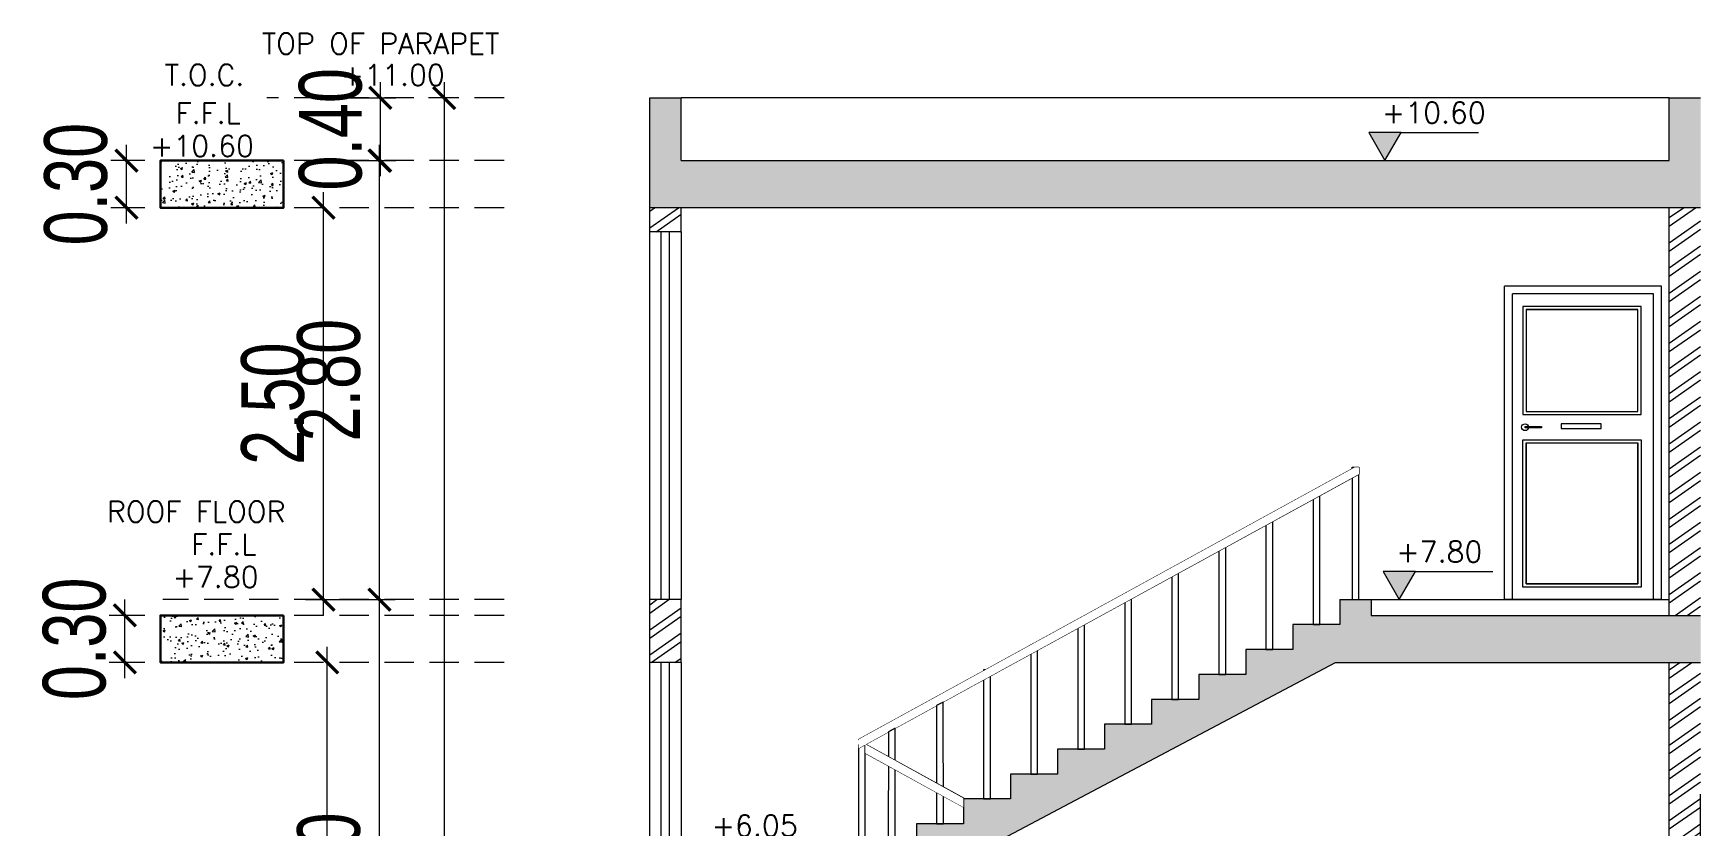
# Model space of a CAD drawing. Header units: millimetres. Extents: x -401 to 2889, y -234 to 146.
# Drawn here: x -35.22 to -24.59, y -143.01 to -137.95 of the extents above; entities that cross this region are included whole.
import ezdxf

# ---------------------------------------------------------------- set-up
doc = ezdxf.new("R2010")
doc.units = ezdxf.units.MM
doc.header["$LTSCALE"] = 3
doc.header["$MEASUREMENT"] = 0
doc.set_wipeout_variables(frame=1)
for name, pattern in [('CACHE2', [0.1875, 0.125, -0.0625]), ('CONTINU', [0]), ('HIDDEN2', [0.1875, 0.125, -0.0625])]:
    doc.linetypes.add(name, pattern=pattern)
doc.layers.get('0').update_dxf_attribs({"color": 3, "lineweight": 9})
for name, color, linetype, lineweight in [('DIM-IN', 1, 'Continuous', 0), ('Drw - Arch - brick (0.30)', 30, 'CONTINU', 30), ('Drw - Arch - Door (0.05)', 141, 'CONTINU', 5), ('Drw - Arch - Hidden (0.15)', 6, 'CACHE2', 15), ('HANDRAIL', 37, 'Continuous', 15), ('hatch 2', 251, 'Continuous', 0), ('LEVELS', 7, 'Continuous', 5), ('PROJECTION LINE', 15, 'Continuous', 18), ('text', 7, 'Continuous', 0)]:
    doc.layers.add(name, color=color, linetype=linetype, lineweight=lineweight)
doc.styles.add('Drwazah english', font='sosa.shx', dxfattribs={"width": 0.75})
doc.styles.add('SIMPLEX8', font='simplex.shx', dxfattribs={"height": 8})
doc.dimstyles.new('Arch 1-200m', dxfattribs={"dimscale": 2, "dimtxt": 0.2, "dimasz": 0.07, "dimexe": 0.05, "dimexo": 0.05, "dimgap": 0.03, "dimtad": 1, "dimzin": 1, "dimdsep": 46, "dimtxsty": 'Drwazah english', "dimblk": 'ARCHTICK', "dimcen": 0, "dimdle": 0.05, "dimclrd": 16, "dimclre": 16, "dimclrt": 16, "dimaunit": 2, "dimazin": 0, "dimtfac": 1, "dimtmove": 0, "dimatfit": 0, "dimldrblk": 'ARCHTICK', "dimfxl": 0.18, "dimtolj": 1, "dimtzin": 0, "dimlwd": 0, "dimlwe": 9, "dimarcsym": 2})
pattern_1 = [(50, (61.76492, 0), (0.14345204, -0.01255043), [0.015, -0.165]), (355, (61.76492, 0), (-0.02775027, 0.15043843), [0.012, -0.132]), (100.45144, (61.77688, -0.00105), (0.11570177, 0.137888), [0.01274804, -0.14022842]), (46.1842, (61.76492, 0.04), (0.21344827, -0.03310386), [0.0225, -0.2475]), (96.63564, (61.7827, 0.03724), (0.1869324, 0.19482372), [0.01912207, -0.21034275]), (351.18416, (61.76492, 0.04), (0.1869324, 0.19482372), [0.018, -0.198]), (21, (61.78492, 0.03), (0.11938141, -0.08052378), [0.015, -0.165]), (326, (61.78492, 0.03), (0.04866307, 0.14503001), [0.012, -0.132]), (71.451445, (61.79487, 0.02329), (0.16804448, 0.06450623), [0.01274804, -0.14022842]), (37.5, (61.76492, 0), (0.002431971, 0.06657877), [0, -0.1304, 0, -0.134, 0, -0.1325]), (7.5, (61.76492, 0), (0.052613907, 0.078882342), [0, -0.0764, 0, -0.1274, 0, -0.0505]), (327.5, (61.72032, 0), (0.106764487, -0.004510974), [0, -0.05, 0, -0.156, 0, -0.207]), (317.5, (61.70032, 0), (0.116637234, 0.020020996), [0, -0.065, 0, -0.1036, 0, -0.147])]

# ---------------------------------------------------------------- blocks, each defined once
blk = doc.blocks.new('_ArchTick')
at = {"color": 0, "linetype": 'ByBlock', "const_width": 0.15}
blk.add_lwpolyline([(-0.5, -0.5), (0.5, 0.5)], dxfattribs=at)
blk = doc.blocks.new('*D335')
at = {"layer": 'Defpoints', "color": 0, "transparency": 16777216}
for p in [(-33.526, -138.363), (-33.596, -138.763), (-33.011, -138.763)]:
    blk.add_point(p, dxfattribs=at)
at = {"layer": 'DIM-IN', "color": 16, "lineweight": 0, "transparency": 16777216}
blk.add_line((-33.011, -138.263), (-33.011, -138.863), dxfattribs=at)
at = {"layer": 'DIM-IN', "color": 16, "lineweight": 9, "transparency": 16777216}
for p, q in [((-33.426, -138.363), (-32.911, -138.363)), ((-33.496, -138.763), (-32.911, -138.763))]:
    blk.add_line(p, q, dxfattribs=at)
at = {"layer": 'DIM-IN', "color": 16, "lineweight": 0, "transparency": 16777216, "xscale": 0.14, "yscale": 0.14, "zscale": 0.14}
for p, rotation in [((-33.011, -138.363), 90), ((-33.011, -138.763), 270)]:
    blk.add_blockref('_ArchTick', p, dxfattribs=dict(at, rotation=rotation))
at = {"layer": 'DIM-IN', "color": 16, "transparency": 16777216, "insert": (-33.327, -138.563), "char_height": 0.4, "attachment_point": 5, "rotation": 90, "style": 'Drwazah english'}
blk.add_mtext('\\A1;0.40', dxfattribs=at)
blk = doc.blocks.new('*D327')
at = {"layer": 'Defpoints', "color": 0, "transparency": 16777216}
for p in [(-33.016, -141.563), (-33.006, -141.563), (-33.016, -145.058)]:
    blk.add_point(p, dxfattribs=at)
at = {"layer": 'DIM-IN', "color": 16, "lineweight": 0, "transparency": 16777216}
blk.add_line((-33.016, -145.158), (-33.016, -141.463), dxfattribs=at)
at = {"layer": 'DIM-IN', "color": 16, "lineweight": 9, "transparency": 16777216}
blk.add_line((-33.106, -141.563), (-33.116, -141.563), dxfattribs=at)
at = {"layer": 'DIM-IN', "color": 16, "lineweight": 0, "transparency": 16777216, "xscale": 0.14, "yscale": 0.14, "zscale": 0.14}
for p, rotation in [((-33.016, -141.563), 90), ((-33.016, -145.058), 270)]:
    blk.add_blockref('_ArchTick', p, dxfattribs=dict(at, rotation=rotation))
at = {"layer": 'DIM-IN', "color": 16, "transparency": 16777216, "insert": (-33.338, -143.311), "char_height": 0.4, "attachment_point": 5, "rotation": 90, "style": 'Drwazah english'}
blk.add_mtext('\\A1;3.50', dxfattribs=at)
blk = doc.blocks.new('*D328')
at = {"layer": 'Defpoints', "color": 0, "transparency": 16777216}
for p in [(-33.025, -138.763), (-33.016, -138.763), (-33.398, -141.563)]:
    blk.add_point(p, dxfattribs=at)
at = {"layer": 'DIM-IN', "color": 16, "lineweight": 0, "transparency": 16777216}
blk.add_line((-33.016, -141.663), (-33.016, -138.663), dxfattribs=at)
at = {"layer": 'DIM-IN', "color": 16, "lineweight": 9, "transparency": 16777216}
for p, q in [((-32.925, -138.763), (-32.916, -138.763)), ((-33.298, -141.563), (-32.916, -141.563))]:
    blk.add_line(p, q, dxfattribs=at)
at = {"layer": 'DIM-IN', "color": 16, "lineweight": 0, "transparency": 16777216, "xscale": 0.14, "yscale": 0.14, "zscale": 0.14}
for p, rotation in [((-33.016, -138.763), 90), ((-33.016, -141.563), 270)]:
    blk.add_blockref('_ArchTick', p, dxfattribs=dict(at, rotation=rotation))
at = {"layer": 'DIM-IN', "color": 16, "transparency": 16777216, "insert": (-33.338, -140.163), "char_height": 0.4, "attachment_point": 5, "rotation": 90, "style": 'Drwazah english'}
blk.add_mtext('\\A1;2.80', dxfattribs=at)
blk = doc.blocks.new('*D337')
at = {"layer": 'Defpoints', "color": 0, "transparency": 16777216}
for p in [(-34.639, -141.663), (-34.413, -141.663), (-34.413, -141.963)]:
    blk.add_point(p, dxfattribs=at)
at = {"layer": 'DIM-IN', "color": 16, "lineweight": 0, "transparency": 16777216}
blk.add_line((-34.639, -142.063), (-34.639, -141.563), dxfattribs=at)
at = {"layer": 'DIM-IN', "color": 16, "lineweight": 9, "transparency": 16777216}
for p, q in [((-34.513, -141.663), (-34.739, -141.663)), ((-34.513, -141.963), (-34.739, -141.963))]:
    blk.add_line(p, q, dxfattribs=at)
at = {"layer": 'DIM-IN', "color": 16, "lineweight": 0, "transparency": 16777216, "xscale": 0.14, "yscale": 0.14, "zscale": 0.14}
for p, rotation in [((-34.639, -141.663), 90), ((-34.639, -141.963), 270)]:
    blk.add_blockref('_ArchTick', p, dxfattribs=dict(at, rotation=rotation))
at = {"layer": 'DIM-IN', "color": 16, "transparency": 16777216, "insert": (-34.96, -141.813), "char_height": 0.4, "attachment_point": 5, "rotation": 90, "style": 'Drwazah english'}
blk.add_mtext('\\A1;0.30', dxfattribs=at)
blk = doc.blocks.new('*D338')
at = {"layer": 'Defpoints', "color": 0, "transparency": 16777216}
for p in [(-34.629, -138.763), (-34.413, -138.763), (-34.413, -139.063)]:
    blk.add_point(p, dxfattribs=at)
at = {"layer": 'DIM-IN', "color": 16, "lineweight": 0, "transparency": 16777216}
blk.add_line((-34.629, -139.163), (-34.629, -138.663), dxfattribs=at)
at = {"layer": 'DIM-IN', "color": 16, "lineweight": 9, "transparency": 16777216}
for p, q in [((-34.513, -138.763), (-34.729, -138.763)), ((-34.513, -139.063), (-34.729, -139.063))]:
    blk.add_line(p, q, dxfattribs=at)
at = {"layer": 'DIM-IN', "color": 16, "lineweight": 0, "transparency": 16777216, "xscale": 0.14, "yscale": 0.14, "zscale": 0.14}
for p, rotation in [((-34.629, -138.763), 90), ((-34.629, -139.063), 270)]:
    blk.add_blockref('_ArchTick', p, dxfattribs=dict(at, rotation=rotation))
at = {"layer": 'DIM-IN', "color": 16, "transparency": 16777216, "insert": (-34.951, -138.913), "char_height": 0.4, "attachment_point": 5, "rotation": 90, "style": 'Drwazah english'}
blk.add_mtext('\\A1;0.30', dxfattribs=at)
blk = doc.blocks.new('*D329')
at = {"layer": 'Defpoints', "color": 0, "transparency": 16777216}
for p in [(-33.373, -139.063), (-33.351, -139.063), (-33.587, -141.563)]:
    blk.add_point(p, dxfattribs=at)
at = {"layer": 'DIM-IN', "color": 16, "lineweight": 0, "transparency": 16777216}
blk.add_line((-33.373, -141.663), (-33.373, -138.963), dxfattribs=at)
at = {"layer": 'DIM-IN', "color": 16, "lineweight": 9, "transparency": 16777216}
for p, q in [((-33.451, -139.063), (-33.473, -139.063)), ((-33.487, -141.563), (-33.273, -141.563))]:
    blk.add_line(p, q, dxfattribs=at)
at = {"layer": 'DIM-IN', "color": 16, "lineweight": 0, "transparency": 16777216, "xscale": 0.14, "yscale": 0.14, "zscale": 0.14}
for p, rotation in [((-33.373, -139.063), 90), ((-33.373, -141.563), 270)]:
    blk.add_blockref('_ArchTick', p, dxfattribs=dict(at, rotation=rotation))
at = {"layer": 'DIM-IN', "color": 16, "transparency": 16777216, "insert": (-33.695, -140.313), "char_height": 0.4, "attachment_point": 5, "rotation": 90, "style": 'Drwazah english'}
blk.add_mtext('\\A1;2.50', dxfattribs=at)
blk = doc.blocks.new('*D330')
at = {"layer": 'Defpoints', "color": 0, "transparency": 16777216}
for p in [(-33.349, -141.963), (-33.349, -141.963), (-33.349, -145.058)]:
    blk.add_point(p, dxfattribs=at)
at = {"layer": 'DIM-IN', "color": 16, "lineweight": 0, "transparency": 16777216}
blk.add_line((-33.349, -145.158), (-33.349, -141.863), dxfattribs=at)
at = {"layer": 'DIM-IN', "color": 16, "lineweight": 0, "transparency": 16777216, "xscale": 0.14, "yscale": 0.14, "zscale": 0.14}
for p, rotation in [((-33.349, -141.963), 90), ((-33.349, -145.058), 270)]:
    blk.add_blockref('_ArchTick', p, dxfattribs=dict(at, rotation=rotation))
at = {"layer": 'DIM-IN', "color": 16, "transparency": 16777216, "insert": (-33.671, -143.511), "char_height": 0.4, "attachment_point": 5, "rotation": 90, "style": 'Drwazah english'}
blk.add_mtext('\\A1;3.10', dxfattribs=at)
blk = doc.blocks.new('*D332')
at = {"layer": 'Defpoints', "color": 0, "transparency": 16777216}
for p in [(-32.598, -138.363), (-32.604, -149.208), (-32.598, -149.208)]:
    blk.add_point(p, dxfattribs=at)
at = {"layer": 'DIM-IN', "color": 16, "lineweight": 0, "transparency": 16777216}
blk.add_line((-32.604, -138.263), (-32.604, -149.308), dxfattribs=at)
at = {"layer": 'DIM-IN', "color": 16, "lineweight": 9, "transparency": 16777216}
for p, q in [((-32.698, -138.363), (-32.704, -138.363)), ((-32.698, -149.208), (-32.704, -149.208))]:
    blk.add_line(p, q, dxfattribs=at)
at = {"layer": 'DIM-IN', "color": 16, "lineweight": 0, "transparency": 16777216, "xscale": 0.14, "yscale": 0.14, "zscale": 0.14}
for p, rotation in [((-32.604, -138.363), 90), ((-32.604, -149.208), 270)]:
    blk.add_blockref('_ArchTick', p, dxfattribs=dict(at, rotation=rotation))
at = {"layer": 'DIM-IN', "color": 16, "transparency": 16777216, "insert": (-32.926, -143.786), "char_height": 0.4, "attachment_point": 5, "rotation": 90, "style": 'Drwazah english'}
blk.add_mtext('\\A1;10.85', dxfattribs=at)
blk = doc.blocks.new('A$C57CB0C9B')
at = {"layer": 'LEVELS'}
h = blk.add_hatch(color=256, dxfattribs=at)
h.dxf.hatch_style = 1
h.paths.add_polyline_path([(0.207, 0.179), (0, 0.179), (0.103, 0)])
blk.add_line((0.207, 0.179), (0.699, 0.179), dxfattribs=at)
blk.add_lwpolyline([(0, 0.179), (0.103, 0), (0.207, 0.179)], close=True, dxfattribs=at)

msp = doc.modelspace()

# ---------------------------------------------------------------- hatches: boundary and pattern name
at = {"layer": 'hatch 2', "linetype": 'Continuous', "ltscale": 0.01, "true_color": 0x636466}
h = msp.add_hatch(dxfattribs=at)
h.set_pattern_fill('AR-CONC', color=251, scale=0.03)
h.set_pattern_definition([(50, (18.60287, 0), (0.21517805, -0.01882564), [0.0225, -0.2475]), (355, (18.60287, 0), (-0.0416254, 0.22565764), [0.018, -0.198]), (100.45144, (18.6208, -0.00157), (0.17355265, 0.206832), [0.01912206, -0.21034263]), (46.1842, (18.60287, 0.06), (0.3201724, -0.0496558), [0.03375, -0.37125]), (96.63564, (18.62955, 0.05586), (0.2803986, 0.2922356), [0.0286831, -0.3155141]), (351.18416, (18.60287, 0.06), (0.2803986, 0.2922356), [0.027, -0.297]), (21, (18.63287, 0.045), (0.17907212, -0.12078567), [0.0225, -0.2475]), (326, (18.63287, 0.045), (0.0729946, 0.217545), [0.018, -0.198]), (71.45144, (18.6478, 0.03493), (0.2520667, 0.09675935), [0.01912206, -0.21034263]), (37.5, (18.60287, 0), (0.003647957, 0.099868156), [0, -0.1956, 0, -0.201, 0, -0.19875]), (7.5, (18.60287, 0), (0.07892086, 0.11832351), [0, -0.1146, 0, -0.1911, 0, -0.07575]), (327.5, (18.53597, 0), (0.16014673, -0.00676646), [0, -0.075, 0, -0.234, 0, -0.3105]), (317.5, (18.50597, 0), (0.17495585, 0.0300315), [0, -0.0975, 0, -0.1554, 0, -0.2205])])
h.paths.add_polyline_path([(-24.593, -138.363), (-24.793, -138.363), (-24.793, -138.763), (-31.093, -138.763), (-31.093, -138.363), (-31.293, -138.363), (-31.293, -139.063), (-24.593, -139.063)])
h.paths.add_polyline_path([(-24.593, -141.663), (-26.693, -141.663), (-26.693, -141.563), (-26.893, -141.563), (-26.893, -141.722), (-27.193, -141.722), (-27.193, -141.881), (-27.493, -141.881), (-27.493, -142.04), (-27.793, -142.04), (-27.793, -142.199), (-28.093, -142.199), (-28.093, -142.357), (-28.393, -142.357), (-28.393, -142.516), (-28.693, -142.516), (-28.693, -142.675), (-28.993, -142.675), (-28.993, -142.834), (-29.293, -142.834), (-29.293, -142.993), (-29.593, -142.993), (-29.593, -143.152), (-29.893, -143.152), (-29.893, -143.311), (-31.193, -143.311), (-31.193, -143.811), (-31.093, -143.811), (-31.093, -143.511), (-29.843, -143.511), (-26.921, -141.963), (-24.593, -141.963)])
h.paths.add_polyline_path([(-24.593, -145.158), (-26.393, -145.158), (-26.393, -145.058), (-26.593, -145.058), (-26.593, -145.225), (-26.893, -145.225), (-26.893, -145.392), (-27.193, -145.392), (-27.193, -145.558), (-27.493, -145.558), (-27.493, -145.725), (-27.793, -145.725), (-27.793, -145.892), (-28.093, -145.892), (-28.093, -146.058), (-28.393, -146.058), (-28.393, -146.225), (-28.693, -146.225), (-28.693, -146.392), (-28.993, -146.392), (-28.993, -146.558), (-29.293, -146.558), (-29.293, -146.725), (-29.593, -146.725), (-29.593, -146.892), (-29.893, -146.892), (-29.893, -147.058), (-31.293, -147.058), (-31.293, -147.558), (-31.093, -147.558), (-31.093, -147.258), (-29.841, -147.258), (-26.601, -145.458), (-24.593, -145.458)])
at = {"layer": 'hatch 2'}
h = msp.add_hatch(dxfattribs=at)
h.set_pattern_fill('AR-CONC', color=251, scale=0.02)
h.set_pattern_definition(pattern_1)
h.paths.add_polyline_path([(-33.628, -139.063), (-33.628, -138.763), (-34.413, -138.763), (-34.413, -139.063)])
h = msp.add_hatch(dxfattribs=at)
h.set_pattern_fill('ANSI32', color=256, scale=0.35, angle=170)
h.set_pattern_definition([(215, (18.60287, 0), (0.07528191, -0.10751371), []), (215, (18.54194, 0.01074), (0.07528191, -0.10751371), [])])
h.paths.add_polyline_path([(-31.093, -147.558), (-31.293, -147.558), (-31.293, -149.158), (-31.093, -149.158)])
h.paths.add_polyline_path([(-24.593, -139.063), (-24.793, -139.063), (-24.793, -141.663), (-24.593, -141.663)])
h.paths.add_polyline_path([(-24.593, -141.963), (-24.793, -141.963), (-24.793, -145.158), (-24.593, -145.158)])
h.paths.add_polyline_path([(-24.593, -145.458), (-24.743, -145.458), (-24.743, -149.158), (-24.593, -149.158)])
h.paths.add_polyline_path([(-24.393, -146.208), (-24.593, -146.208), (-24.593, -148.258), (-24.393, -148.258)])
h.paths.add_polyline_path([(-31.293, -139.216), (-31.093, -139.216), (-31.093, -139.063), (-31.293, -139.063)])
h.paths.add_polyline_path([(-31.293, -141.963), (-31.093, -141.963), (-31.093, -141.563), (-31.293, -141.563)])
h.paths.add_polyline_path([(-31.293, -145.458), (-31.093, -145.458), (-31.093, -145.058), (-31.293, -145.058)])
h = msp.add_hatch(dxfattribs=at)
h.set_pattern_fill('AR-CONC', color=251, scale=0.02)
h.set_pattern_definition(pattern_1)
h.paths.add_polyline_path([(-33.628, -141.963), (-33.628, -141.663), (-34.413, -141.663), (-34.413, -141.963)])

# ---------------------------------------------------------------- linework, layer by layer
at = {"color": 3, "linetype": 'Continuous', "ltscale": 0.01}
for p, q in [((-31.293, -138.363), (-31.093, -138.363)), ((-31.293, -139.216), (-31.293, -138.363)), ((-31.093, -138.763), (-31.093, -138.363)), ((-24.793, -138.763), (-24.793, -138.363)), ((-24.793, -138.363), (-24.593, -138.363)), ((-31.093, -138.763), (-24.793, -138.763)), ((-24.593, -139.063), (-31.293, -139.063)), ((-31.093, -139.216), (-31.093, -139.063)), ((-24.793, -141.663), (-24.793, -139.063)), ((-31.093, -139.216), (-31.293, -139.216)), ((-31.093, -141.563), (-31.293, -141.563)), ((-31.293, -141.963), (-31.293, -141.563)), ((-31.093, -141.963), (-31.093, -141.563)), ((-31.093, -141.963), (-31.293, -141.963)), ((-29.843, -143.511), (-26.921, -141.963)), ((-26.921, -141.963), (-24.593, -141.963)), ((-24.793, -145.158), (-24.793, -141.963))]:
    msp.add_line(p, q, dxfattribs=at)
at = {"color": 1, "linetype": 'Continuous', "ltscale": 0.01}
msp.add_line((-24.593, -146.208), (-24.593, -142.803), dxfattribs=at)
msp.add_line((-24.593, -146.208), (-24.593, -142.803), dxfattribs=at)
msp.add_line((-24.593, -146.208), (-24.593, -142.803), dxfattribs=at)
at = {"color": 3, "linetype": 'Continuous', "ltscale": 0.01}
for points in [[(-26.893, -141.563), (-26.893, -141.722), (-27.193, -141.722), (-27.193, -141.881), (-27.493, -141.881), (-27.493, -142.04), (-27.793, -142.04), (-27.793, -142.199), (-28.093, -142.199), (-28.093, -142.357), (-28.393, -142.357), (-28.393, -142.516), (-28.693, -142.516), (-28.693, -142.675), (-28.993, -142.675), (-28.993, -142.834), (-29.293, -142.834), (-29.293, -142.993), (-29.593, -142.993), (-29.593, -143.152), (-29.893, -143.152), (-29.893, -143.311), (-31.193, -143.311)], [(-26.893, -141.563), (-26.693, -141.563), (-26.693, -141.663), (-24.593, -141.663)]]:
    msp.add_lwpolyline(points, dxfattribs=at)
at = {"layer": 'Drw - Arch - brick (0.30)'}
for points in [[(-33.628, -138.763), (-34.413, -138.763), (-34.413, -139.063), (-33.628, -139.063)], [(-33.628, -141.663), (-34.413, -141.663), (-34.413, -141.963), (-33.628, -141.963)]]:
    msp.add_lwpolyline(points, close=True, dxfattribs=at)
at = {"layer": 'Drw - Arch - Door (0.05)'}
for p, q in [((-31.293, -141.563), (-31.293, -139.216)), ((-31.221, -141.563), (-31.221, -139.216)), ((-31.168, -141.563), (-31.168, -139.216)), ((-31.093, -139.216), (-31.093, -141.563)), ((-25.843, -141.563), (-25.843, -139.563)), ((-24.843, -139.563), (-25.843, -139.563)), ((-24.843, -141.563), (-24.843, -139.563)), ((-24.893, -139.613), (-25.793, -139.613)), ((-25.793, -141.563), (-25.793, -139.613)), ((-24.893, -141.563), (-24.893, -139.613)), ((-25.706, -139.713), (-24.993, -139.713)), ((-25.706, -139.713), (-25.706, -140.363)), ((-24.993, -140.363), (-24.993, -139.713)), ((-25.706, -140.363), (-24.993, -140.363)), ((-25.706, -140.563), (-25.706, -141.463)), ((-25.706, -140.563), (-24.993, -140.563)), ((-24.993, -141.463), (-24.993, -140.563)), ((-25.706, -141.463), (-24.993, -141.463)), ((-31.293, -145.058), (-31.293, -141.963)), ((-31.221, -145.058), (-31.221, -141.963)), ((-31.168, -143.311), (-31.168, -141.963)), ((-31.093, -141.963), (-31.093, -143.311))]:
    msp.add_line(p, q, dxfattribs=at)
at = {"layer": 'Drw - Arch - Door (0.05)', "linetype": 'Continuous', "ltscale": 0.01}
for p, q in [((-25.706, -139.713), (-24.993, -139.713)), ((-24.843, -141.563), (-25.843, -141.563))]:
    msp.add_line(p, q, dxfattribs=at)
at = {"layer": 'Drw - Arch - Door (0.05)'}
for points in [[(-25.726, -140.383), (-24.973, -140.383), (-24.973, -139.693), (-25.726, -139.693)], [(-25.706, -140.363), (-24.993, -140.363), (-24.993, -139.713), (-25.706, -139.713)], [(-25.712, -140.458), (-25.607, -140.458), (-25.607, -140.467), (-25.712, -140.467)], [(-25.482, -140.442), (-25.482, -140.472), (-25.228, -140.472), (-25.228, -140.442)], [(-25.726, -140.543), (-24.973, -140.543), (-24.973, -141.483), (-25.726, -141.483)], [(-25.706, -140.563), (-24.993, -140.563), (-24.993, -141.463), (-25.706, -141.463)]]:
    msp.add_lwpolyline(points, close=True, dxfattribs=at)
msp.add_circle((-25.712, -140.463), 0.0219, dxfattribs=at)
at = {"layer": 'Drw - Arch - Hidden (0.15)', "linetype": 'HIDDEN2', "ltscale": 0.5}
for p, q in [((-32.222, -138.363), (-33.734, -138.363)), ((-32.222, -138.763), (-34.397, -138.763)), ((-32.222, -139.063), (-34.397, -139.063)), ((-32.222, -141.563), (-34.397, -141.563)), ((-32.222, -141.663), (-34.397, -141.663)), ((-32.222, -141.963), (-34.397, -141.963))]:
    msp.add_line(p, q, dxfattribs=at)
at = {"layer": 'HANDRAIL'}
for p, q in [((-29.961, -142.454), (-26.796, -140.718)), ((-29.961, -142.511), (-26.771, -140.762)), ((-29.293, -142.887), (-29.919, -142.542)), ((-29.285, -142.834), (-29.916, -142.486))]:
    msp.add_line(p, q, dxfattribs=at)
for points in [[(-26.771, -140.762), (-26.814, -140.762), (-26.814, -140.718), (-26.771, -140.718)], [(-26.814, -141.563), (-26.771, -141.563), (-26.771, -140.74), (-26.814, -140.74)], [(-27.064, -141.722), (-27.021, -141.722), (-27.021, -140.899), (-27.064, -140.899)], [(-27.364, -141.881), (-27.321, -141.881), (-27.321, -141.058), (-27.364, -141.058)], [(-27.664, -142.04), (-27.621, -142.04), (-27.621, -141.217), (-27.664, -141.217)], [(-27.964, -142.199), (-27.921, -142.199), (-27.921, -141.376), (-27.964, -141.376)], [(-28.264, -142.357), (-28.221, -142.357), (-28.221, -141.535), (-28.264, -141.535)], [(-28.564, -142.516), (-28.521, -142.516), (-28.521, -141.694), (-28.564, -141.694)], [(-28.864, -142.675), (-28.821, -142.675), (-28.821, -141.852), (-28.864, -141.852)], [(-29.164, -142.834), (-29.121, -142.834), (-29.121, -142.011), (-29.164, -142.011)], [(-29.961, -143.311), (-29.919, -143.311), (-29.919, -142.488), (-29.961, -142.488)]]:
    msp.add_lwpolyline(points, close=True, dxfattribs=at)
at = {"layer": 'PROJECTION LINE', "linetype": 'Continuous', "ltscale": 0.01}
for p, q in [((-24.793, -138.363), (-31.093, -138.363)), ((-26.693, -141.563), (-24.793, -141.563))]:
    msp.add_line(p, q, dxfattribs=at)

# ---------------------------------------------------------------- block references
at = {"layer": 'LEVELS'}
for p in [(-26.709, -138.763), (-26.617, -141.563)]:
    msp.add_blockref('A$C57CB0C9B', p, dxfattribs=at)

# ---------------------------------------------------------------- texts
at = {"layer": 'text', "color": 3, "style": 'SIMPLEX8'}
for s, height, p in [('TOP OF PARAPET', 0.13333, (-33.766, -138.084)), ('T.O.C.', 0.1333, (-34.386, -138.284)), ('+11.00', 0.1333, (-33.262, -138.284)), ('F.F.L', 0.1333, (-34.317, -138.527)), ('+10.60', 0.1333, (-26.625, -138.523)), ('+10.60', 0.1333, (-34.479, -138.736)), ('ROOF FLOOR', 0.1333, (-34.753, -141.068)), ('F.F.L', 0.1333, (-34.217, -141.276)), ('+7.80', 0.1333, (-26.533, -141.323)), ('+7.80', 0.1333, (-34.335, -141.485)), ('+6.05', 0.1333, (-30.898, -143.071))]:
    msp.add_text(s, height=height, dxfattribs=at).set_placement(p)

# ---------------------------------------------------------------- dimensions: what is measured, and where the dimension line sits
at = {"layer": 'DIM-IN'}
for base, p1, p2, picture, middle in [((-33.011, -138.763), (-33.526, -138.363), (-33.596, -138.763), '*D335', (-33.011, -138.563)), ((-34.629, -138.763), (-34.413, -139.063), (-34.413, -138.763), '*D338', (-34.629, -138.913)), ((-34.639, -141.663), (-34.413, -141.963), (-34.413, -141.663), '*D337', (-34.639, -141.813))]:
    dim = msp.add_linear_dim(base=base, p1=p1, p2=p2, angle=90, dimstyle='Arch 1-200m', override={"dimfxl": 0.1}, dxfattribs=at)
    dim.commit()
    dim.dimension.update_dxf_attribs({"geometry": picture, "text_midpoint": middle, "dimtype": 160})
for base, p1, p2, picture, middle in [((-32.604, -149.2084), (-32.5979, -138.3631), (-32.5979, -149.2084), '*D332', (-32.9257, -143.7858)), ((-33.016, -138.763), (-33.398, -141.563), (-33.025, -138.763), '*D328', (-33.338, -140.163)), ((-33.373, -139.063), (-33.587, -141.563), (-33.351, -139.063), '*D329', (-33.695, -140.313)), ((-33.016, -141.5631), (-33.016, -145.0584), (-33.0063, -141.5631), '*D327', (-33.3376, -143.3108)), ((-33.349, -141.9631), (-33.349, -145.0584), (-33.349, -141.9631), '*D330', (-33.6706, -143.5108))]:
    dim = msp.add_linear_dim(base=base, p1=p1, p2=p2, angle=90, dimstyle='Arch 1-200m', override={"dimfxl": 0.1}, dxfattribs=at)
    dim.commit()
    dim.dimension.update_dxf_attribs({"geometry": picture, "text_midpoint": middle})

# ---------------------------------------------------------------- next in the draw order: wipeouts: each hides what was drawn before it
msp.add_wipeout([(-29.961, -142.454), (-29.961, -142.511), (-26.771, -140.762), (-26.771, -140.718), (-26.796, -140.718), (-26.796, -140.718)]).dxf.layer = 'HANDRAIL'

# ---------------------------------------------------------------- next in the draw order: linework, layer by layer
at = {"layer": 'HANDRAIL'}
for points in [[(-29.464, -142.993), (-29.421, -142.993), (-29.422, -142.216), (-29.464, -142.238)], [(-29.772, -143.152), (-29.729, -143.152), (-29.728, -142.383), (-29.77, -142.406)]]:
    msp.add_lwpolyline(points, close=True, dxfattribs=at)

# ---------------------------------------------------------------- next in the draw order: wipeouts: each hides what was drawn before it
msp.add_wipeout([(-29.919, -142.542), (-29.293, -142.887), (-29.293, -142.83), (-29.916, -142.486), (-29.919, -142.488)]).dxf.layer = 'HANDRAIL'

doc.saveas('drawing.dxf')
